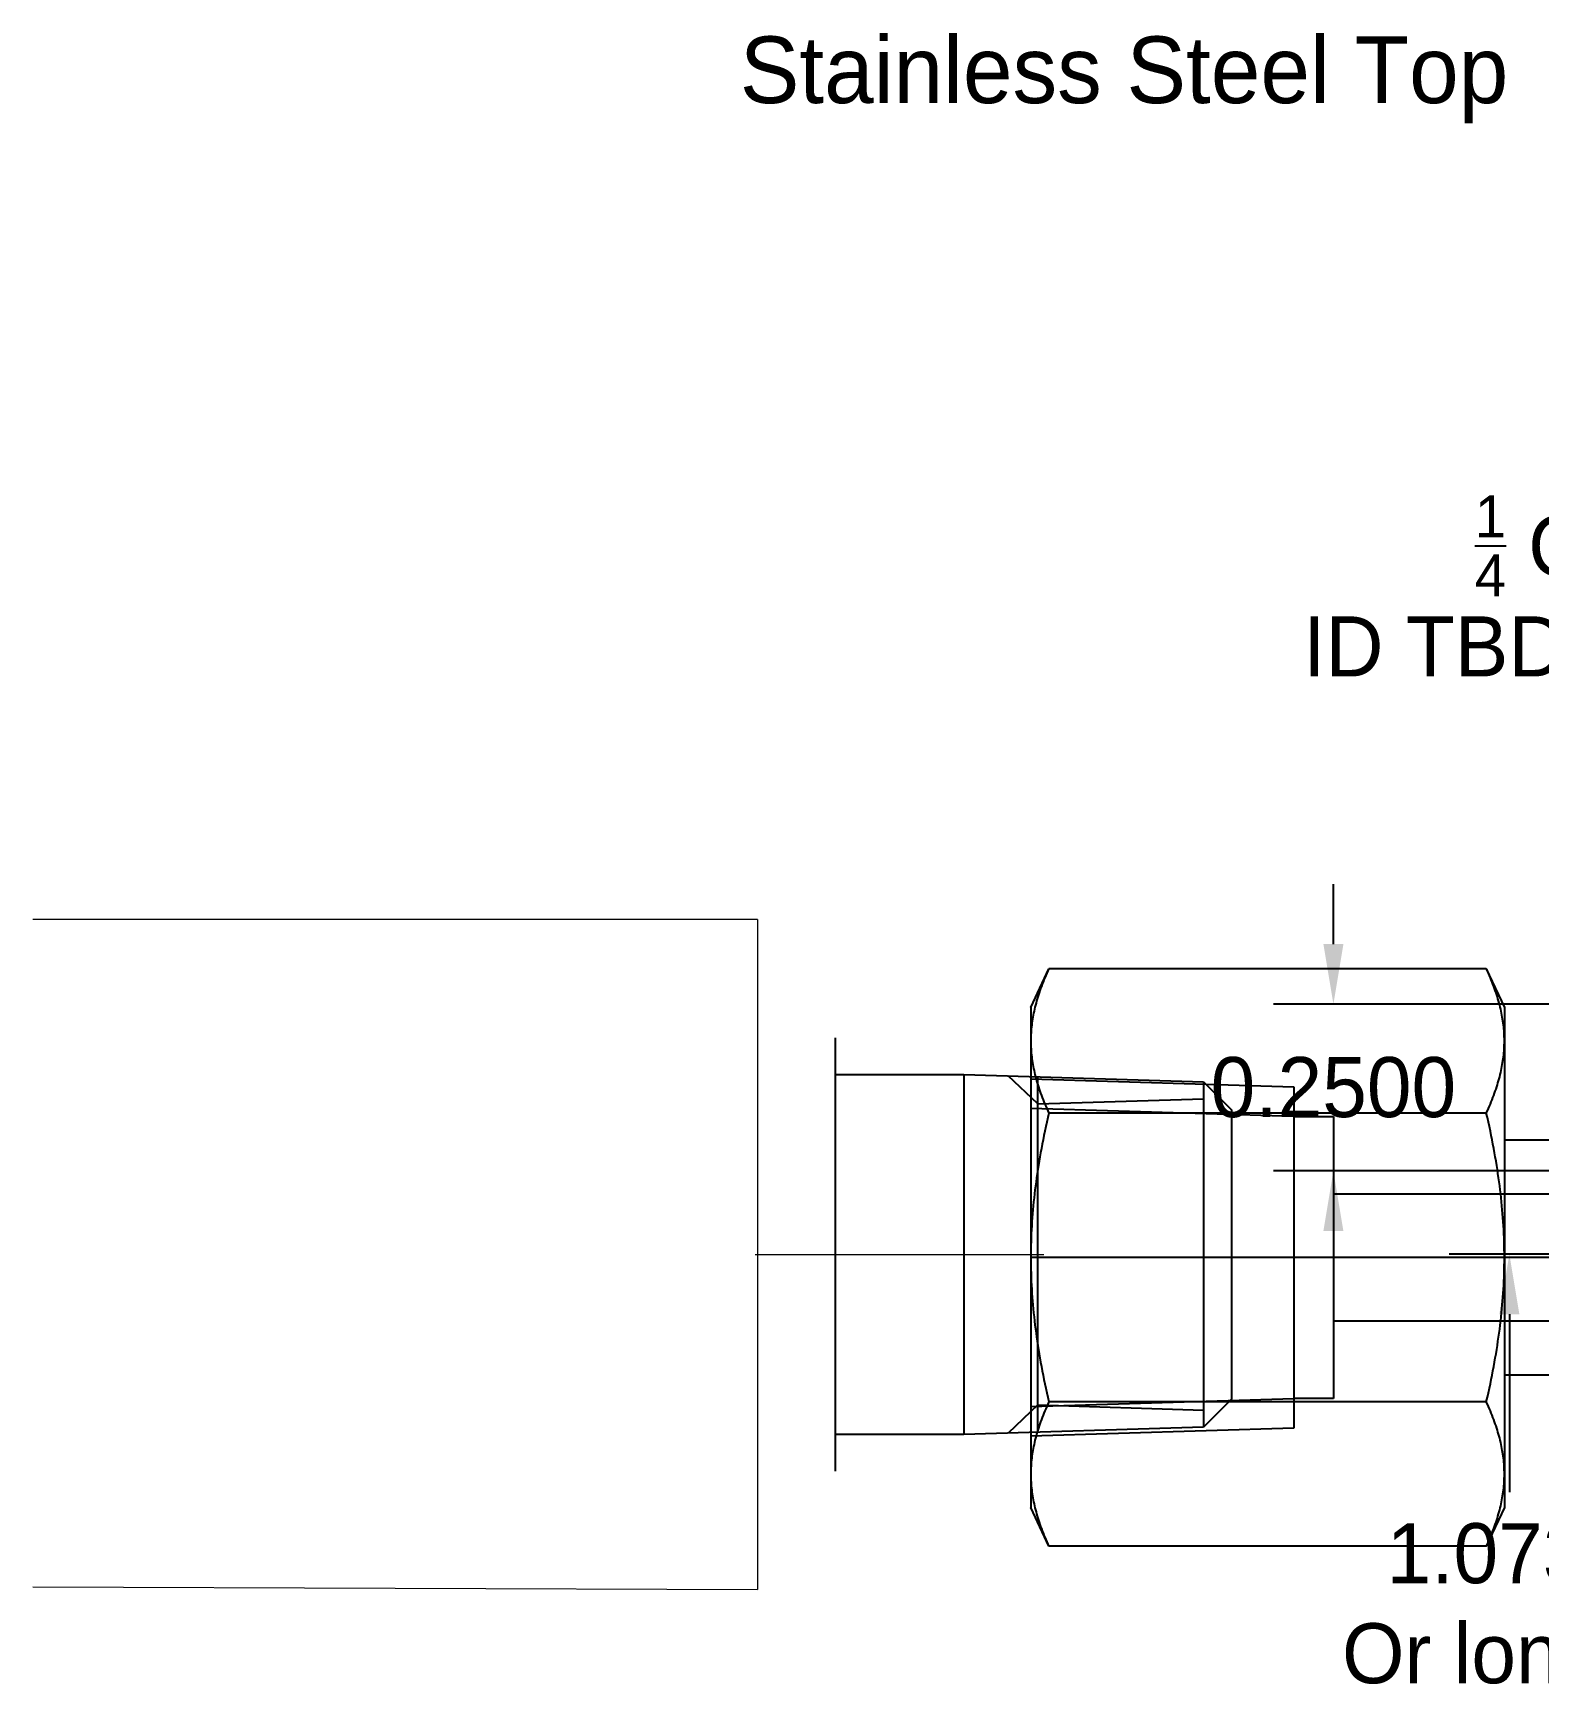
# Model space of a CAD drawing. Extents: x 22.1 to 29.7, y -15.3 to -5.1.
# Drawn here: x 22.249 to 24.506, y -8.425 to -5.96 of the extents above; entities that cross this region are included whole.
import ezdxf
from ezdxf import colors
from ezdxf.entities.mleader import LeaderData, LeaderLine
from ezdxf.math import Vec2, Vec3

# ---------------------------------------------------------------- set-up
doc = ezdxf.new("R2010")
doc.units = 0
doc.header["$MEASUREMENT"] = 0
doc.linetypes.add('CENTER2', pattern=[28.575, 19.05, -3.175, 3.175, -3.175])
doc.linetypes.add('HIDDEN2', pattern=[4.7625, 3.175, -1.5875])
doc.layers.get('0').update_dxf_attribs({"linetype": 'CONTINUOUS'})
doc.layers.get('Defpoints').update_dxf_attribs({"linetype": 'CONTINUOUS'})
for name, color, linetype in [('TRDETAIL2', 7, 'CONTINUOUS'), ('TRDETAIL3', 7, 'CONTINUOUS'), ('TRMODEL1', 7, 'CONTINUOUS'), ('TRMODEL3', 7, 'CONTINUOUS')]:
    doc.layers.add(name, color=color, linetype=linetype)
doc.dimstyles.get("Standard").update_dxf_attribs({"dimtxt": 0.18, "dimasz": 0.18, "dimexe": 0.18, "dimexo": 0.0625, "dimgap": 0.09, "dimtad": 0, "dimtih": 1, "dimtoh": 1, "dimdec": 4, "dimzin": 0, "dimdsep": 46, "dimtxsty": 'Standard', "dimcen": 0.09, "dimadec": 0, "dimazin": 0, "dimtfac": 1, "dimtdec": 4, "dimtofl": 0, "dimtmove": 0, "dimatfit": 3, "dimfxl": 1, "dimtolj": 1, "dimtzin": 0, "dimarcsym": 0})

# ---------------------------------------------------------------- blocks, each defined once
blk = doc.blocks.new('*U3')
at = {"color": 0, "linetype": 'CENTER2', "lineweight": 20, "transparency": 16777216}
blk.add_line((-0.2164, 0), (0.2164, 0), dxfattribs=at)
blk = doc.blocks.new('*D19')
at = {"color": 0, "linetype": 'Continuous', "lineweight": -2, "transparency": 16777216}
for p, q in [((24.1987, -7.3257), (24.1987, -7.2357)), ((25.2086, -7.4157), (24.1087, -7.4157)), ((24.6731, -7.6657), (24.1087, -7.6657)), ((24.1987, -7.7557), (24.1987, -7.8457))]:
    blk.add_line(p, q, dxfattribs=at)
at = {"color": 0, "linetype": 'Continuous', "transparency": 16777216}
for points in [[(24.1837, -7.3257), (24.2137, -7.3257), (24.1987, -7.4157)], [(24.1837, -7.7557), (24.2137, -7.7557), (24.1987, -7.6657)]]:
    blk.add_solid(points, dxfattribs=at)
at = {"layer": 'Defpoints', "color": 0, "linetype": 'Continuous', "transparency": 16777216}
for p in [(24.1987, -7.4157), (25.2398, -7.4157), (24.7044, -7.6657)]:
    blk.add_point(p, dxfattribs=at)
at = {"color": 0, "linetype": 'Continuous', "transparency": 16777216, "insert": (24.1987, -7.5407), "char_height": 0.09, "attachment_point": 5}
blk.add_mtext('\\A1;0.2500', dxfattribs=at)
blk = doc.blocks.new('*D28')
at = {"color": 0, "linetype": 'Continuous', "lineweight": -2, "transparency": 16777216}
for p, q in [((25.1062, -7.7907), (24.3725, -7.7907)), ((24.4625, -7.8807), (24.4625, -8.1475)), ((24.4625, -8.7743), (24.4625, -8.5075)), ((25.1062, -8.8643), (24.3725, -8.8643))]:
    blk.add_line(p, q, dxfattribs=at)
at = {"color": 0, "linetype": 'Continuous', "transparency": 16777216}
for points in [[(24.4475, -7.8807), (24.4775, -7.8807), (24.4625, -7.7907)], [(24.4475, -8.7743), (24.4775, -8.7743), (24.4625, -8.8643)]]:
    blk.add_solid(points, dxfattribs=at)
at = {"layer": 'Defpoints', "color": 0, "linetype": 'Continuous', "transparency": 16777216}
for p in [(25.1374, -7.7907), (24.4625, -8.8643), (25.1374, -8.8643)]:
    blk.add_point(p, dxfattribs=at)
at = {"color": 0, "linetype": 'Continuous', "transparency": 16777216, "insert": (24.4625, -8.3275), "char_height": 0.09, "attachment_point": 5}
blk.add_mtext('\\A1;1.0736\\POr longer', dxfattribs=at)

msp = doc.modelspace()

# ---------------------------------------------------------------- linework, layer by layer
at = {"color": 252, "lineweight": 20}
for p, q in [((23.33509, -7.28857), (22.2489, -7.28857)), ((23.14123, -7.28857), (23.14123, -7.28857)), ((23.33509, -7.28857), (23.33509, -8.29317)), ((22.2489, -8.2893), (23.33509, -8.29317))]:
    msp.add_line(p, q, dxfattribs=at)
at = {"layer": 'TRDETAIL2', "color": 252, "linetype": 'HIDDEN2'}
for p, q in [((23.74505, -7.52749), (24.13955, -7.53978)), ((24.13955, -7.53978), (24.13955, -8.05128)), ((24.13955, -7.58422), (23.74505, -7.57193)), ((24.13955, -7.58422), (24.19872, -7.58422)), ((24.19872, -7.58422), (24.19872, -8.00684)), ((24.55505, -7.70053), (24.19872, -7.70053)), ((24.19872, -7.89053), (24.55505, -7.89053)), ((23.74505, -8.01912), (24.13955, -8.00684)), ((24.19872, -8.00684), (24.13955, -8.00684)), ((24.13955, -8.05128), (23.74505, -8.06356))]:
    msp.add_line(p, q, dxfattribs=at)
at = {"layer": 'TRDETAIL3', "color": 252, "linetype": 'CENTER2'}
msp.add_line((25.15505, -7.79553), (23.74505, -7.79553), dxfattribs=at)
at = {"layer": 'TRMODEL1', "color": 252, "linetype": 'Continuous'}
for p, q in [((23.74505, -7.42053), (23.7721, -7.36252)), ((23.769, -7.36933), (23.76753, -7.37269)), ((23.77052, -7.36594), (23.769, -7.36933)), ((23.7721, -7.36252), (23.77052, -7.36594)), ((24.42799, -7.36252), (23.7721, -7.36252)), ((24.42957, -7.36594), (24.42799, -7.36252)), ((24.42799, -7.36252), (24.45505, -7.42053)), ((24.4311, -7.36933), (24.42957, -7.36594)), ((24.43257, -7.37269), (24.4311, -7.36933)), ((23.75864, -7.39542), (23.75756, -7.39857)), ((23.75976, -7.39225), (23.75864, -7.39542)), ((23.76093, -7.38905), (23.75976, -7.39225)), ((23.76215, -7.38583), (23.76093, -7.38905)), ((23.76342, -7.38259), (23.76215, -7.38583)), ((23.76474, -7.37932), (23.76342, -7.38259)), ((23.76611, -7.37602), (23.76474, -7.37932)), ((23.76753, -7.37269), (23.76611, -7.37602)), ((24.43399, -7.37602), (24.43257, -7.37269)), ((24.43535, -7.37932), (24.43399, -7.37602)), ((24.43667, -7.38259), (24.43535, -7.37932)), ((24.43794, -7.38583), (24.43667, -7.38259)), ((24.43916, -7.38905), (24.43794, -7.38583)), ((24.44033, -7.39225), (24.43916, -7.38905)), ((24.44146, -7.39542), (24.44033, -7.39225)), ((24.44253, -7.39857), (24.44146, -7.39542)), ((23.75207, -7.4171), (23.75131, -7.42014)), ((23.75287, -7.41405), (23.75207, -7.4171)), ((23.75372, -7.41099), (23.75287, -7.41405)), ((23.75461, -7.40791), (23.75372, -7.41099)), ((23.75555, -7.40482), (23.75461, -7.40791)), ((23.75653, -7.4017), (23.75555, -7.40482)), ((23.75756, -7.39857), (23.75653, -7.4017)), ((24.44356, -7.4017), (24.44253, -7.39857)), ((24.44454, -7.40482), (24.44356, -7.4017)), ((24.44548, -7.40791), (24.44454, -7.40482)), ((24.44637, -7.41099), (24.44548, -7.40791)), ((24.44722, -7.41405), (24.44637, -7.41099)), ((24.44802, -7.4171), (24.44722, -7.41405)), ((24.44878, -7.42014), (24.44802, -7.4171)), ((23.74505, -7.42053), (23.74505, -7.47077)), ((23.74681, -7.44408), (23.74644, -7.44704)), ((23.74722, -7.44111), (23.74681, -7.44408)), ((23.74768, -7.43813), (23.74722, -7.44111)), ((23.74817, -7.43515), (23.74768, -7.43813)), ((23.74871, -7.43217), (23.74817, -7.43515)), ((23.7493, -7.42918), (23.74871, -7.43217)), ((23.74992, -7.42617), (23.7493, -7.42918)), ((23.7506, -7.42316), (23.74992, -7.42617)), ((23.75131, -7.42014), (23.7506, -7.42316)), ((24.4495, -7.42316), (24.44878, -7.42014)), ((24.45017, -7.42617), (24.4495, -7.42316)), ((24.4508, -7.42918), (24.45017, -7.42617)), ((24.45138, -7.43217), (24.4508, -7.42918)), ((24.45192, -7.43515), (24.45138, -7.43217)), ((24.45242, -7.43813), (24.45192, -7.43515)), ((24.45287, -7.44111), (24.45242, -7.43813)), ((24.45328, -7.44408), (24.45287, -7.44111)), ((24.45365, -7.44704), (24.45328, -7.44408)), ((24.45505, -7.42053), (24.45505, -7.47077)), ((23.45162, -7.46621), (23.45162, -7.62859)), ((23.74507, -7.46779), (23.74505, -7.47077)), ((23.74513, -7.46482), (23.74507, -7.46779)), ((23.74524, -7.46185), (23.74513, -7.46482)), ((23.7454, -7.45889), (23.74524, -7.46185)), ((23.74559, -7.45593), (23.7454, -7.45889)), ((23.74583, -7.45297), (23.74559, -7.45593)), ((23.74612, -7.45), (23.74583, -7.45297)), ((23.74644, -7.44704), (23.74612, -7.45)), ((24.45398, -7.45), (24.45365, -7.44704)), ((24.45426, -7.45297), (24.45398, -7.45)), ((24.4545, -7.45593), (24.45426, -7.45297)), ((24.4547, -7.45889), (24.4545, -7.45593)), ((24.45485, -7.46185), (24.4547, -7.45889)), ((24.45496, -7.46482), (24.45485, -7.46185)), ((24.45502, -7.46779), (24.45496, -7.46482)), ((24.45505, -7.47077), (24.45502, -7.46779)), ((23.74505, -7.47077), (23.74507, -7.47375)), ((23.74505, -7.47077), (23.74505, -7.79553)), ((23.74507, -7.47375), (23.74513, -7.47672)), ((23.74513, -7.47672), (23.74524, -7.47968)), ((23.74524, -7.47968), (23.7454, -7.48265)), ((23.7454, -7.48265), (23.74559, -7.48561)), ((23.74559, -7.48561), (23.74583, -7.48857)), ((23.74583, -7.48857), (23.74612, -7.49153)), ((23.74612, -7.49153), (23.74644, -7.4945)), ((24.45365, -7.4945), (24.45398, -7.49153)), ((24.45398, -7.49153), (24.45426, -7.48857)), ((24.45426, -7.48857), (24.4545, -7.48561)), ((24.4545, -7.48561), (24.4547, -7.48265)), ((24.4547, -7.48265), (24.45485, -7.47968)), ((24.45485, -7.47968), (24.45496, -7.47672)), ((24.45496, -7.47672), (24.45502, -7.47375)), ((24.45502, -7.47375), (24.45505, -7.47077)), ((24.45505, -7.47077), (24.45505, -7.79553)), ((23.74644, -7.4945), (23.74681, -7.49746)), ((23.74681, -7.49746), (23.74722, -7.50043)), ((23.74722, -7.50043), (23.74768, -7.5034)), ((23.74768, -7.5034), (23.74817, -7.50638)), ((23.74817, -7.50638), (23.74871, -7.50937)), ((23.74871, -7.50937), (23.7493, -7.51236)), ((23.7493, -7.51236), (23.74992, -7.51536)), ((23.74992, -7.51536), (23.7506, -7.51838)), ((23.7506, -7.51838), (23.75131, -7.5214)), ((24.44878, -7.5214), (24.4495, -7.51838)), ((24.4495, -7.51838), (24.45017, -7.51536)), ((24.45017, -7.51536), (24.4508, -7.51236)), ((24.4508, -7.51236), (24.45138, -7.50937)), ((24.45138, -7.50937), (24.45192, -7.50638)), ((24.45192, -7.50638), (24.45242, -7.5034)), ((24.45242, -7.5034), (24.45287, -7.50043)), ((24.45287, -7.50043), (24.45328, -7.49746)), ((24.45328, -7.49746), (24.45365, -7.4945)), ((23.45162, -7.52097), (23.64442, -7.52097)), ((23.64442, -7.52097), (23.64442, -8.06097)), ((23.64442, -7.52097), (24.00386, -7.53216)), ((23.75131, -7.5214), (23.75207, -7.52444)), ((23.75207, -7.52444), (23.75287, -7.52748)), ((23.75287, -7.52748), (23.75372, -7.53055)), ((23.75372, -7.53055), (23.75461, -7.53363)), ((23.75461, -7.53363), (23.75555, -7.53672)), ((23.75552, -8.05751), (23.75552, -7.52443)), ((23.75555, -7.53672), (23.75653, -7.53983)), ((23.75653, -7.53983), (23.75756, -7.54297)), ((23.75756, -7.54297), (23.75864, -7.54612)), ((24.00386, -7.53216), (24.00386, -8.04978)), ((24.00386, -7.53216), (24.04622, -7.57452)), ((24.44146, -7.54612), (24.44253, -7.54297)), ((24.44253, -7.54297), (24.44356, -7.53983)), ((24.44356, -7.53983), (24.44454, -7.53672)), ((24.44454, -7.53672), (24.44548, -7.53363)), ((24.44548, -7.53363), (24.44637, -7.53055)), ((24.44637, -7.53055), (24.44722, -7.52748)), ((24.44722, -7.52748), (24.44802, -7.52444)), ((24.44802, -7.52444), (24.44878, -7.5214)), ((23.75864, -7.54612), (23.75976, -7.54929)), ((23.75976, -7.54929), (23.76093, -7.55249)), ((23.76093, -7.55249), (23.76215, -7.55571)), ((23.76215, -7.55571), (23.76342, -7.55895)), ((23.76342, -7.55895), (23.76474, -7.56222)), ((23.76474, -7.56222), (23.76611, -7.56552)), ((23.76611, -7.56552), (23.76753, -7.56885)), ((24.43257, -7.56885), (24.43399, -7.56552)), ((24.43399, -7.56552), (24.43535, -7.56222)), ((24.43535, -7.56222), (24.43667, -7.55895)), ((24.43667, -7.55895), (24.43794, -7.55571)), ((24.43794, -7.55571), (24.43916, -7.55249)), ((24.43916, -7.55249), (24.44033, -7.54929)), ((24.44033, -7.54929), (24.44146, -7.54612)), ((23.76753, -7.56885), (23.769, -7.57221)), ((23.769, -7.59265), (23.76753, -7.59937)), ((23.769, -7.57221), (23.77052, -7.5756)), ((23.77052, -7.58587), (23.769, -7.59265)), ((23.77052, -7.5756), (23.7721, -7.57902)), ((23.7721, -7.57902), (23.77052, -7.58587)), ((24.42799, -7.57902), (23.7721, -7.57902)), ((24.04622, -8.00742), (24.04622, -7.57452)), ((24.42799, -7.57902), (24.42957, -7.5756)), ((24.42957, -7.58587), (24.42799, -7.57902)), ((24.42957, -7.5756), (24.4311, -7.57221)), ((24.4311, -7.59265), (24.42957, -7.58587)), ((24.4311, -7.57221), (24.43257, -7.56885)), ((24.43257, -7.59937), (24.4311, -7.59265)), ((23.76474, -7.61262), (23.76342, -7.61916)), ((23.76611, -7.60602), (23.76474, -7.61262)), ((23.76753, -7.59937), (23.76611, -7.60602)), ((24.43399, -7.60602), (24.43257, -7.59937)), ((24.43535, -7.61262), (24.43399, -7.60602)), ((24.43667, -7.61916), (24.43535, -7.61262)), ((23.45162, -7.62859), (23.45162, -7.95335)), ((23.75976, -7.63848), (23.75864, -7.64483)), ((23.76093, -7.63209), (23.75976, -7.63848)), ((23.76215, -7.62565), (23.76093, -7.63209)), ((23.76342, -7.61916), (23.76215, -7.62565)), ((24.43794, -7.62565), (24.43667, -7.61916)), ((24.43916, -7.63209), (24.43794, -7.62565)), ((24.44033, -7.63848), (24.43916, -7.63209)), ((24.44146, -7.64483), (24.44033, -7.63848)), ((24.45505, -7.61928), (24.55505, -7.61928)), ((23.75555, -7.66363), (23.75461, -7.66982)), ((23.75653, -7.6574), (23.75555, -7.66363)), ((23.75756, -7.65114), (23.75653, -7.6574)), ((23.75864, -7.64483), (23.75756, -7.65114)), ((24.44253, -7.65114), (24.44146, -7.64483)), ((24.44356, -7.6574), (24.44253, -7.65114)), ((24.44454, -7.66363), (24.44356, -7.6574)), ((24.44548, -7.66982), (24.44454, -7.66363)), ((23.75207, -7.6882), (23.75131, -7.69427)), ((23.75287, -7.6821), (23.75207, -7.6882)), ((23.75372, -7.67597), (23.75287, -7.6821)), ((23.75461, -7.66982), (23.75372, -7.67597)), ((24.44637, -7.67597), (24.44548, -7.66982)), ((24.44722, -7.6821), (24.44637, -7.67597)), ((24.44802, -7.6882), (24.44722, -7.6821)), ((24.44878, -7.69427), (24.44802, -7.6882)), ((23.7493, -7.71234), (23.74871, -7.71833)), ((23.74992, -7.70634), (23.7493, -7.71234)), ((23.7506, -7.70031), (23.74992, -7.70634)), ((23.75131, -7.69427), (23.7506, -7.70031)), ((24.4495, -7.70031), (24.44878, -7.69427)), ((24.45017, -7.70634), (24.4495, -7.70031)), ((24.4508, -7.71234), (24.45017, -7.70634)), ((24.45138, -7.71833), (24.4508, -7.71234)), ((23.74722, -7.7362), (23.74681, -7.74214)), ((23.74768, -7.73026), (23.74722, -7.7362)), ((23.74817, -7.7243), (23.74768, -7.73026)), ((23.74871, -7.71833), (23.74817, -7.7243)), ((24.45192, -7.7243), (24.45138, -7.71833)), ((24.45242, -7.73026), (24.45192, -7.7243)), ((24.45287, -7.7362), (24.45242, -7.73026)), ((24.45328, -7.74214), (24.45287, -7.7362)), ((23.74583, -7.75992), (23.74559, -7.76584)), ((23.74612, -7.754), (23.74583, -7.75992)), ((23.74644, -7.74807), (23.74612, -7.754)), ((23.74681, -7.74214), (23.74644, -7.74807)), ((24.45365, -7.74807), (24.45328, -7.74214)), ((24.45398, -7.754), (24.45365, -7.74807)), ((24.45426, -7.75992), (24.45398, -7.754)), ((24.4545, -7.76584), (24.45426, -7.75992)), ((23.74507, -7.78958), (23.74505, -7.79553)), ((23.74513, -7.78363), (23.74507, -7.78958)), ((23.74524, -7.7777), (23.74513, -7.78363)), ((23.7454, -7.77177), (23.74524, -7.7777)), ((23.74559, -7.76584), (23.7454, -7.77177)), ((24.4547, -7.77177), (24.4545, -7.76584)), ((24.45485, -7.7777), (24.4547, -7.77177)), ((24.45496, -7.78363), (24.45485, -7.7777)), ((24.45502, -7.78958), (24.45496, -7.78363)), ((24.45505, -7.79553), (24.45502, -7.78958)), ((23.74505, -7.79553), (23.74507, -7.80148)), ((23.74505, -7.79553), (23.74505, -8.12029)), ((23.74507, -7.80148), (23.74513, -7.80743)), ((23.74513, -7.80743), (23.74524, -7.81336)), ((23.74524, -7.81336), (23.7454, -7.81929)), ((24.4547, -7.81929), (24.45485, -7.81336)), ((24.45485, -7.81336), (24.45496, -7.80743)), ((24.45496, -7.80743), (24.45502, -7.80148)), ((24.45502, -7.80148), (24.45505, -7.79553)), ((24.45505, -7.79553), (24.45505, -8.12029)), ((23.7454, -7.81929), (23.74559, -7.82521)), ((23.74559, -7.82521), (23.74583, -7.83114)), ((23.74583, -7.83114), (23.74612, -7.83706)), ((23.74612, -7.83706), (23.74644, -7.84298)), ((24.45365, -7.84298), (24.45398, -7.83706)), ((24.45398, -7.83706), (24.45426, -7.83114)), ((24.45426, -7.83114), (24.4545, -7.82521)), ((24.4545, -7.82521), (24.4547, -7.81929)), ((23.74644, -7.84298), (23.74681, -7.84892)), ((23.74681, -7.84892), (23.74722, -7.85485)), ((23.74722, -7.85485), (23.74768, -7.8608)), ((23.74768, -7.8608), (23.74817, -7.86676)), ((24.45192, -7.86676), (24.45242, -7.8608)), ((24.45242, -7.8608), (24.45287, -7.85485)), ((24.45287, -7.85485), (24.45328, -7.84892)), ((24.45328, -7.84892), (24.45365, -7.84298)), ((23.74817, -7.86676), (23.74871, -7.87273)), ((23.74871, -7.87273), (23.7493, -7.87872)), ((23.7493, -7.87872), (23.74992, -7.88472)), ((23.74992, -7.88472), (23.7506, -7.89074)), ((24.4495, -7.89074), (24.45017, -7.88472)), ((24.45017, -7.88472), (24.4508, -7.87872)), ((24.4508, -7.87872), (24.45138, -7.87273)), ((24.45138, -7.87273), (24.45192, -7.86676)), ((23.7506, -7.89074), (23.75131, -7.89679)), ((23.75131, -7.89679), (23.75207, -7.90286)), ((23.75207, -7.90286), (23.75287, -7.90896)), ((23.75287, -7.90896), (23.75372, -7.91509)), ((24.44637, -7.91509), (24.44722, -7.90896)), ((24.44722, -7.90896), (24.44802, -7.90286)), ((24.44802, -7.90286), (24.44878, -7.89679)), ((24.44878, -7.89679), (24.4495, -7.89074)), ((23.75372, -7.91509), (23.75461, -7.92124)), ((23.75461, -7.92124), (23.75555, -7.92743)), ((23.75555, -7.92743), (23.75653, -7.93366)), ((23.75653, -7.93366), (23.75756, -7.93992)), ((24.44253, -7.93992), (24.44356, -7.93366)), ((24.44356, -7.93366), (24.44454, -7.92743)), ((24.44454, -7.92743), (24.44548, -7.92124)), ((24.44548, -7.92124), (24.44637, -7.91509)), ((23.45162, -7.95335), (23.45162, -8.11573)), ((23.75756, -7.93992), (23.75864, -7.94623)), ((23.75864, -7.94623), (23.75976, -7.95257)), ((23.75976, -7.95257), (23.76093, -7.95896)), ((23.76093, -7.95896), (23.76215, -7.9654)), ((24.43794, -7.9654), (24.43916, -7.95896)), ((24.43916, -7.95896), (24.44033, -7.95257)), ((24.44033, -7.95257), (24.44146, -7.94623)), ((24.44146, -7.94623), (24.44253, -7.93992)), ((23.76215, -7.9654), (23.76342, -7.97189)), ((23.76342, -7.97189), (23.76474, -7.97844)), ((23.76474, -7.97844), (23.76611, -7.98503)), ((23.76611, -7.98503), (23.76753, -7.99169)), ((24.43257, -7.99169), (24.43399, -7.98503)), ((24.43399, -7.98503), (24.43535, -7.97844)), ((24.43535, -7.97844), (24.43667, -7.97189)), ((24.43667, -7.97189), (24.43794, -7.9654)), ((24.55505, -7.97178), (24.45505, -7.97178)), ((23.76753, -7.99169), (23.769, -7.99841)), ((23.769, -7.99841), (23.77052, -8.00519)), ((23.77052, -8.00519), (23.7721, -8.01204)), ((24.04622, -8.00742), (24.00386, -8.04978)), ((24.42799, -8.01204), (24.42957, -8.00519)), ((24.42957, -8.00519), (24.4311, -7.99841)), ((24.4311, -7.99841), (24.43257, -7.99169)), ((23.76215, -8.03535), (23.76093, -8.03857)), ((23.76342, -8.03211), (23.76215, -8.03535)), ((23.76474, -8.02883), (23.76342, -8.03211)), ((23.76611, -8.02554), (23.76474, -8.02883)), ((23.76753, -8.02221), (23.76611, -8.02554)), ((23.769, -8.01885), (23.76753, -8.02221)), ((23.77052, -8.01546), (23.769, -8.01885)), ((23.7721, -8.01204), (23.77052, -8.01546)), ((24.42799, -8.01204), (23.7721, -8.01204)), ((24.42957, -8.01546), (24.42799, -8.01204)), ((24.4311, -8.01885), (24.42957, -8.01546)), ((24.43257, -8.02221), (24.4311, -8.01885)), ((24.43399, -8.02554), (24.43257, -8.02221)), ((24.43535, -8.02883), (24.43399, -8.02554)), ((24.43667, -8.03211), (24.43535, -8.02883)), ((24.43794, -8.03535), (24.43667, -8.03211)), ((24.43916, -8.03857), (24.43794, -8.03535)), ((23.64442, -8.06097), (23.45162, -8.06097)), ((24.00386, -8.04978), (23.64442, -8.06097)), ((23.75372, -8.06051), (23.75287, -8.06357)), ((23.75461, -8.05743), (23.75372, -8.06051)), ((23.75555, -8.05434), (23.75461, -8.05743)), ((23.75653, -8.05122), (23.75555, -8.05434)), ((23.75756, -8.04809), (23.75653, -8.05122)), ((23.75864, -8.04494), (23.75756, -8.04809)), ((23.75976, -8.04177), (23.75864, -8.04494)), ((23.76093, -8.03857), (23.75976, -8.04177)), ((24.44033, -8.04177), (24.43916, -8.03857)), ((24.44146, -8.04494), (24.44033, -8.04177)), ((24.44253, -8.04809), (24.44146, -8.04494)), ((24.44356, -8.05122), (24.44253, -8.04809)), ((24.44454, -8.05434), (24.44356, -8.05122)), ((24.44548, -8.05743), (24.44454, -8.05434)), ((24.44637, -8.06051), (24.44548, -8.05743)), ((24.44722, -8.06357), (24.44637, -8.06051)), ((23.74817, -8.08467), (23.74768, -8.08765)), ((23.74871, -8.08169), (23.74817, -8.08467)), ((23.7493, -8.07869), (23.74871, -8.08169)), ((23.74992, -8.07569), (23.7493, -8.07869)), ((23.7506, -8.07268), (23.74992, -8.07569)), ((23.75131, -8.06966), (23.7506, -8.07268)), ((23.75207, -8.06662), (23.75131, -8.06966)), ((23.75287, -8.06357), (23.75207, -8.06662)), ((24.44802, -8.06662), (24.44722, -8.06357)), ((24.44878, -8.06966), (24.44802, -8.06662)), ((24.4495, -8.07268), (24.44878, -8.06966)), ((24.45017, -8.07569), (24.4495, -8.07268)), ((24.4508, -8.07869), (24.45017, -8.07569)), ((24.45138, -8.08169), (24.4508, -8.07869)), ((24.45192, -8.08467), (24.45138, -8.08169)), ((24.45242, -8.08765), (24.45192, -8.08467)), ((23.7454, -8.10841), (23.74524, -8.11137)), ((23.74559, -8.10545), (23.7454, -8.10841)), ((23.74583, -8.10248), (23.74559, -8.10545)), ((23.74612, -8.09952), (23.74583, -8.10248)), ((23.74644, -8.09656), (23.74612, -8.09952)), ((23.74681, -8.09359), (23.74644, -8.09656)), ((23.74722, -8.09063), (23.74681, -8.09359)), ((23.74768, -8.08765), (23.74722, -8.09063)), ((24.45287, -8.09063), (24.45242, -8.08765)), ((24.45328, -8.09359), (24.45287, -8.09063)), ((24.45365, -8.09656), (24.45328, -8.09359)), ((24.45398, -8.09952), (24.45365, -8.09656)), ((24.45426, -8.10248), (24.45398, -8.09952)), ((24.4545, -8.10545), (24.45426, -8.10248)), ((24.4547, -8.10841), (24.4545, -8.10545)), ((24.45485, -8.11137), (24.4547, -8.10841)), ((23.74507, -8.11731), (23.74505, -8.12029)), ((23.74505, -8.12029), (23.74507, -8.12326)), ((23.74505, -8.12029), (23.74505, -8.17053)), ((23.74513, -8.11434), (23.74507, -8.11731)), ((23.74507, -8.12326), (23.74513, -8.12624)), ((23.74524, -8.11137), (23.74513, -8.11434)), ((23.74513, -8.12624), (23.74524, -8.1292)), ((23.74524, -8.1292), (23.7454, -8.13217)), ((23.7454, -8.13217), (23.74559, -8.13513)), ((24.4545, -8.13513), (24.4547, -8.13217)), ((24.4547, -8.13217), (24.45485, -8.1292)), ((24.45496, -8.11434), (24.45485, -8.11137)), ((24.45485, -8.1292), (24.45496, -8.12624)), ((24.45502, -8.11731), (24.45496, -8.11434)), ((24.45496, -8.12624), (24.45502, -8.12326)), ((24.45505, -8.12029), (24.45502, -8.11731)), ((24.45502, -8.12326), (24.45505, -8.12029)), ((24.45505, -8.12029), (24.45505, -8.17053)), ((23.74559, -8.13513), (23.74583, -8.13809)), ((23.74583, -8.13809), (23.74612, -8.14105)), ((23.74612, -8.14105), (23.74644, -8.14402)), ((23.74644, -8.14402), (23.74681, -8.14698)), ((23.74681, -8.14698), (23.74722, -8.14995)), ((23.74722, -8.14995), (23.74768, -8.15292)), ((23.74768, -8.15292), (23.74817, -8.1559)), ((23.74817, -8.1559), (23.74871, -8.15889)), ((23.74871, -8.15889), (23.7493, -8.16188)), ((24.4508, -8.16188), (24.45138, -8.15889)), ((24.45138, -8.15889), (24.45192, -8.1559)), ((24.45192, -8.1559), (24.45242, -8.15292)), ((24.45242, -8.15292), (24.45287, -8.14995)), ((24.45287, -8.14995), (24.45328, -8.14698)), ((24.45328, -8.14698), (24.45365, -8.14402)), ((24.45365, -8.14402), (24.45398, -8.14105)), ((24.45398, -8.14105), (24.45426, -8.13809)), ((24.45426, -8.13809), (24.4545, -8.13513)), ((23.7721, -8.22854), (23.74505, -8.17053)), ((23.7493, -8.16188), (23.74992, -8.16488)), ((23.74992, -8.16488), (23.7506, -8.1679)), ((23.7506, -8.1679), (23.75131, -8.17092)), ((23.75131, -8.17092), (23.75207, -8.17395)), ((23.75207, -8.17395), (23.75287, -8.177)), ((23.75287, -8.177), (23.75372, -8.18007)), ((23.75372, -8.18007), (23.75461, -8.18314)), ((23.75461, -8.18314), (23.75555, -8.18624)), ((24.45505, -8.17053), (24.42799, -8.22854)), ((24.44454, -8.18624), (24.44548, -8.18314)), ((24.44548, -8.18314), (24.44637, -8.18007)), ((24.44637, -8.18007), (24.44722, -8.177)), ((24.44722, -8.177), (24.44802, -8.17395)), ((24.44802, -8.17395), (24.44878, -8.17092)), ((24.44878, -8.17092), (24.4495, -8.1679)), ((24.4495, -8.1679), (24.45017, -8.16488)), ((24.45017, -8.16488), (24.4508, -8.16188)), ((23.75555, -8.18624), (23.75653, -8.18935)), ((23.75653, -8.18935), (23.75756, -8.19248)), ((23.75756, -8.19248), (23.75864, -8.19564)), ((23.75864, -8.19564), (23.75976, -8.19881)), ((23.75976, -8.19881), (23.76093, -8.20201)), ((23.76093, -8.20201), (23.76215, -8.20523)), ((23.76215, -8.20523), (23.76342, -8.20847)), ((23.76342, -8.20847), (23.76474, -8.21174)), ((24.43535, -8.21174), (24.43667, -8.20847)), ((24.43667, -8.20847), (24.43794, -8.20523)), ((24.43794, -8.20523), (24.43916, -8.20201)), ((24.43916, -8.20201), (24.44033, -8.19881)), ((24.44033, -8.19881), (24.44146, -8.19564)), ((24.44146, -8.19564), (24.44253, -8.19248)), ((24.44253, -8.19248), (24.44356, -8.18935)), ((24.44356, -8.18935), (24.44454, -8.18624)), ((23.76474, -8.21174), (23.76611, -8.21504)), ((23.76611, -8.21504), (23.76753, -8.21837)), ((23.76753, -8.21837), (23.769, -8.22173)), ((23.769, -8.22173), (23.77052, -8.22512)), ((23.77052, -8.22512), (23.7721, -8.22854)), ((24.42799, -8.22854), (23.7721, -8.22854)), ((24.42799, -8.22854), (24.42957, -8.22512)), ((24.42957, -8.22512), (24.4311, -8.22173)), ((24.4311, -8.22173), (24.43257, -8.21837)), ((24.43257, -8.21837), (24.43399, -8.21504)), ((24.43399, -8.21504), (24.43535, -8.21174))]:
    msp.add_line(p, q, dxfattribs=at)
at = {"layer": 'TRMODEL3', "color": 252, "linetype": 'Continuous'}
for p, q in [((23.75552, -7.56541), (23.71108, -7.52305)), ((23.75552, -7.56541), (24.00386, -7.55768)), ((23.75552, -8.01653), (23.71108, -8.0589)), ((23.75552, -8.01653), (24.00386, -8.02426))]:
    msp.add_line(p, q, dxfattribs=at)

# ---------------------------------------------------------------- block references
at = {"color": 252, "linetype": 'CENTER2', "lineweight": 20}
msp.add_blockref('*U3', (23.54802, -7.79097), dxfattribs=at)

# ---------------------------------------------------------------- texts
at = {"color": 4, "linetype": 'Continuous', "insert": (23.3088, -5.96485), "char_height": 0.1, "attachment_point": 1}
msp.add_mtext_dynamic_manual_height_columns('Stainless Steel Top', width=1.9884271, gutter_width=1, heights=[0.30441], dxfattribs=at)

# ---------------------------------------------------------------- dimensions: what is measured, and where the dimension line sits
at = {"color": 6, "linetype": 'Continuous'}
dim = msp.add_linear_dim(base=(24.19872, -7.41574), p1=(24.70439, -7.66574), p2=(25.23983, -7.41574), angle=270, dimstyle='Standard', override={"dimscale": 0.5}, dxfattribs=at)
dim.commit()
dim.dimension.update_dxf_attribs({"geometry": '*D19', "text_midpoint": (24.19872, -7.54074)})
at = {"color": 3, "linetype": 'Continuous'}
dim = msp.add_linear_dim(base=(24.46245, -8.86434), p1=(25.13745, -7.79074), p2=(25.13745, -8.86434), angle=90, text='<>\\POr longer', dimstyle='Standard', override={"dimscale": 0.5}, dxfattribs=at)
dim.commit()
dim.dimension.update_dxf_attribs({"geometry": '*D28', "text_midpoint": (24.46245, -8.32754)})

# ---------------------------------------------------------------- leaders
at = {"color": 3, "lineweight": 15}
ml = msp.add_multileader_mtext('Standard', dxfattribs=at)
ml.set_content('\\A1;{\\H0.7x;\\S1/4;\\H1.42857x; OD tubing,\\PID TBD (~ 0.180)\\Pwelded}', color=3)
ml.set_leader_properties()
ml.build(insert=Vec2(0, 0))
ml.multileader.update_dxf_attribs({"dogleg_length": 0.36, "arrow_head_size": 0.09, "scale": 0.5})
ctx = ml.context
ctx.base_point, ctx.scale, ctx.char_height, ctx.arrow_head_size, ctx.landing_gap_size, ctx.plane_origin = Vec3(23.82138, -6.69805), 0.5, 0.09, 0.09, 0.045, Vec3(21.45127, -6.57046)
ctx.text_align_type = 2
notes = []
notes.append((ctx, [(1, (1, 1, 0), (25.29138, -6.69805), (-1, 0), 0.18, [(0, [(25.63551, -7.41574)], 0, [])])]))
ctx.mtext.insert, ctx.mtext.width, ctx.mtext.alignment, ctx.mtext.flow_direction = Vec3(25.06638, -6.65305), 3.3542377, 3, 5
for ctx, leaders in notes:
    for number, flags, end, landing, length, lines in leaders:
        leader = LeaderData()
        leader.index, (leader.has_last_leader_line, leader.has_dogleg_vector, leader.attachment_direction) = number, flags
        leader.last_leader_point, leader.dogleg_vector, leader.dogleg_length = Vec3(end), Vec3(landing), length
        for number, points, colour, breaks in lines:
            line = LeaderLine()
            line.index, line.vertices, line.color, line.breaks = number, Vec3.list(points), colors.encode_raw_color(colour), breaks
            leader.lines.append(line)
        ctx.leaders.append(leader)

doc.saveas('drawing.dxf')
